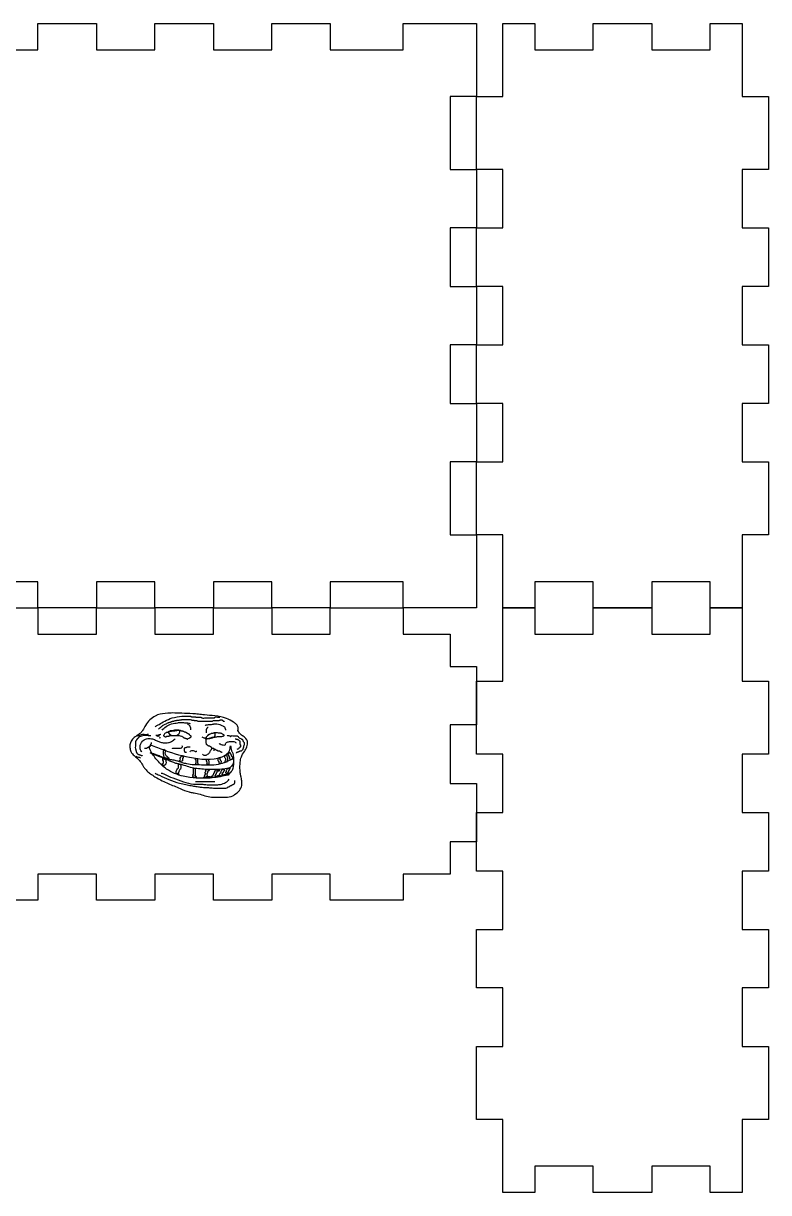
# Model space of a CAD drawing. Extents: x 5 to 205, y 5 to 165.
# Drawn here: x 103.1 to 205.1, y 5.1 to 165.1 of the extents above; entities that cross this region are included whole.
import ezdxf

# ---------------------------------------------------------------- set-up
doc = ezdxf.new("R2010")
doc.units = 0
doc.layers.get('0').update_dxf_attribs({"linetype": 'CONTINUOUS'})

msp = doc.modelspace()

# ---------------------------------------------------------------- linework, layer by layer
at = {"color": 7}
for p, q in [((105.080087, 161.47993), (105.080087, 165.079957)), ((105.080087, 165.079957), (113.079676, 165.079957)), ((113.079676, 165.079957), (113.079676, 161.47993)), ((121.080112, 161.47993), (121.080112, 165.079957)), ((121.080112, 165.079957), (129.079983, 165.079957)), ((129.079983, 165.079957), (129.079983, 161.47993)), ((137.080136, 161.47993), (137.080136, 165.079957)), ((137.080136, 165.079957), (145.080007, 165.079957)), ((145.080007, 165.079957), (145.080007, 161.47993)), ((155.08027, 161.47993), (155.08027, 165.079957)), ((155.08027, 165.079957), (165.079685, 165.079957)), ((165.079685, 165.079957), (165.079685, 155.079977)), ((168.680276, 165.079957), (173.080121, 165.079957)), ((168.680276, 155.079977), (168.680276, 165.079957)), ((173.080121, 165.079957), (173.080121, 161.47993)), ((181.079992, 161.47993), (181.079992, 165.079957)), ((181.079992, 165.079957), (189.080145, 165.079957)), ((189.080145, 165.079957), (189.080145, 161.47993)), ((197.080016, 161.47993), (197.080016, 165.079957)), ((197.080016, 165.079957), (201.479861, 165.079957)), ((201.479861, 165.079957), (201.479861, 155.079977)), ((95.079825, 161.47993), (105.080087, 161.47993)), ((113.079676, 161.47993), (121.080112, 161.47993)), ((129.079983, 161.47993), (137.080136, 161.47993)), ((145.080007, 161.47993), (155.08027, 161.47993)), ((173.080121, 161.47993), (181.079992, 161.47993)), ((189.080145, 161.47993), (197.080016, 161.47993)), ((165.079685, 155.079977), (161.479659, 155.079977)), ((161.479659, 155.079977), (161.479659, 145.079997)), ((165.079685, 145.079997), (165.079685, 155.079977)), ((165.079685, 155.079977), (168.680276, 155.079977)), ((201.479861, 155.079977), (205.079887, 155.079977)), ((205.079887, 155.079977), (205.079887, 145.079997)), ((161.479659, 145.079997), (165.079685, 145.079997)), ((165.079685, 145.079997), (165.079685, 137.080126)), ((168.680276, 145.079997), (165.079685, 145.079997)), ((168.680276, 137.080126), (168.680276, 145.079997)), ((205.079887, 145.079997), (201.479861, 145.079997)), ((201.479861, 145.079997), (201.479861, 137.080126)), ((165.079685, 137.080126), (161.479659, 137.080126)), ((161.479659, 137.080126), (161.479659, 129.079973)), ((165.079685, 129.079973), (165.079685, 137.080126)), ((165.079685, 137.080126), (168.680276, 137.080126)), ((201.479861, 137.080126), (205.079887, 137.080126)), ((205.079887, 137.080126), (205.079887, 129.079973)), ((161.479659, 129.079973), (165.079685, 129.079973)), ((165.079685, 129.079973), (165.079685, 121.080101)), ((168.680276, 129.079973), (165.079685, 129.079973)), ((168.680276, 121.080101), (168.680276, 129.079973)), ((205.079887, 129.079973), (201.479861, 129.079973)), ((201.479861, 129.079973), (201.479861, 121.080101)), ((165.079685, 121.080101), (161.479659, 121.080101)), ((161.479659, 121.080101), (161.479659, 113.079948)), ((165.079685, 113.079948), (165.079685, 121.080101)), ((165.079685, 121.080101), (168.680276, 121.080101)), ((201.479861, 121.080101), (205.079887, 121.080101)), ((205.079887, 121.080101), (205.079887, 113.079948)), ((161.479659, 113.079948), (165.079685, 113.079948)), ((165.079685, 113.079948), (165.079685, 105.079795)), ((168.680276, 113.079948), (165.079685, 113.079948)), ((168.680276, 105.079795), (168.680276, 113.079948)), ((205.079887, 113.079948), (201.479861, 113.079948)), ((201.479861, 113.079948), (201.479861, 105.079795)), ((165.079685, 105.079795), (161.479659, 105.079795)), ((161.479659, 105.079795), (161.479659, 95.080097)), ((165.079685, 95.080097), (165.079685, 105.079795)), ((165.079685, 105.079795), (168.680276, 105.079795)), ((201.479861, 105.079795), (205.079887, 105.079795)), ((205.079887, 105.079795), (205.079887, 95.080097)), ((161.479659, 95.080097), (165.079685, 95.080097)), ((165.079685, 95.080097), (165.079685, 85.080117)), ((168.680276, 95.080097), (165.079685, 95.080097)), ((168.680276, 85.080117), (168.680276, 95.080097)), ((205.079887, 95.080097), (201.479861, 95.080097)), ((201.479861, 95.080097), (201.479861, 85.080117)), ((105.080087, 88.680144), (95.079825, 88.680144)), ((105.080087, 85.080117), (105.080087, 88.680144)), ((121.080112, 88.680144), (113.079676, 88.680144)), ((113.079676, 88.680144), (113.079676, 85.080117)), ((121.080112, 85.080117), (121.080112, 88.680144)), ((137.080136, 88.680144), (129.079983, 88.680144)), ((129.079983, 88.680144), (129.079983, 85.080117)), ((137.080136, 85.080117), (137.080136, 88.680144)), ((155.08027, 88.680144), (145.080007, 88.680144)), ((145.080007, 88.680144), (145.080007, 85.080117)), ((155.08027, 85.080117), (155.08027, 88.680144)), ((181.079992, 88.680144), (173.080121, 88.680144)), ((173.080121, 88.680144), (173.080121, 85.080117)), ((181.079992, 85.080117), (181.079992, 88.680144)), ((197.080016, 88.680144), (189.080145, 88.680144)), ((189.080145, 88.680144), (189.080145, 85.080117)), ((197.080016, 85.080117), (197.080016, 88.680144)), ((95.079825, 85.080117), (105.080087, 85.080117)), ((113.079676, 85.080117), (105.080087, 85.080117)), ((105.080087, 85.080117), (105.080087, 81.48009)), ((113.079676, 81.48009), (113.079676, 85.080117)), ((113.079676, 85.080117), (121.080112, 85.080117)), ((129.079983, 85.080117), (121.080112, 85.080117)), ((121.080112, 85.080117), (121.080112, 81.48009)), ((129.079983, 81.48009), (129.079983, 85.080117)), ((129.079983, 85.080117), (137.080136, 85.080117)), ((145.080007, 85.080117), (137.080136, 85.080117)), ((137.080136, 85.080117), (137.080136, 81.48009)), ((145.080007, 81.48009), (145.080007, 85.080117)), ((145.080007, 85.080117), (155.08027, 85.080117)), ((165.079685, 85.080117), (155.08027, 85.080117)), ((155.08027, 85.080117), (155.08027, 81.48009)), ((173.080121, 85.080117), (168.680276, 85.080117)), ((168.680276, 85.080117), (173.080121, 85.080117)), ((168.680276, 75.079855), (168.680276, 85.080117)), ((173.080121, 85.080117), (173.080121, 81.48009)), ((189.080145, 85.080117), (181.079992, 85.080117)), ((181.079992, 81.48009), (181.079992, 85.080117)), ((181.079992, 85.080117), (189.080145, 85.080117)), ((189.080145, 85.080117), (189.080145, 81.48009)), ((201.479861, 85.080117), (197.080016, 85.080117)), ((197.080016, 81.48009), (197.080016, 85.080117)), ((197.080016, 85.080117), (201.479861, 85.080117)), ((201.479861, 85.080117), (201.479861, 75.079855)), ((105.080087, 81.48009), (113.079676, 81.48009)), ((121.080112, 81.48009), (129.079983, 81.48009)), ((137.080136, 81.48009), (145.080007, 81.48009)), ((155.08027, 81.48009), (161.479659, 81.48009)), ((161.479659, 81.48009), (161.479659, 77.079964)), ((173.080121, 81.48009), (181.079992, 81.48009)), ((189.080145, 81.48009), (197.080016, 81.48009)), ((161.479659, 77.079964), (165.079685, 77.079964)), ((165.079685, 77.079964), (165.079685, 69.07981)), ((165.079685, 65.079875), (165.079685, 75.079855)), ((165.079685, 75.079855), (168.680276, 75.079855)), ((201.479861, 75.079855), (205.079887, 75.079855)), ((205.079887, 75.079855), (205.079887, 65.079875)), ((165.079685, 69.07981), (161.479659, 69.07981)), ((161.479659, 69.07981), (161.479659, 61.080221)), ((168.680276, 65.079875), (165.079685, 65.079875)), ((168.680276, 57.080004), (168.680276, 65.079875)), ((205.079887, 65.079875), (201.479861, 65.079875)), ((201.479861, 65.079875), (201.479861, 57.080004)), ((161.479659, 61.080221), (165.079685, 61.080221)), ((165.079685, 61.080221), (165.079685, 53.079786)), ((165.079685, 49.080133), (165.079685, 57.080004)), ((165.079685, 57.080004), (168.680276, 57.080004)), ((201.479861, 57.080004), (205.079887, 57.080004)), ((205.079887, 57.080004), (205.079887, 49.080133)), ((165.079685, 53.079786), (161.479659, 53.079786)), ((161.479659, 53.079786), (161.479659, 48.679941)), ((113.079676, 48.679941), (105.080087, 48.679941)), ((105.080087, 48.679941), (105.080087, 45.079915)), ((113.079676, 45.079915), (113.079676, 48.679941)), ((129.079983, 48.679941), (121.080112, 48.679941)), ((121.080112, 48.679941), (121.080112, 45.079915)), ((129.079983, 45.079915), (129.079983, 48.679941)), ((145.080007, 48.679941), (137.080136, 48.679941)), ((137.080136, 48.679941), (137.080136, 45.079915)), ((145.080007, 45.079915), (145.080007, 48.679941)), ((161.479659, 48.679941), (155.08027, 48.679941)), ((155.08027, 48.679941), (155.08027, 45.079915)), ((168.680276, 49.080133), (165.079685, 49.080133)), ((168.680276, 41.079697), (168.680276, 49.080133)), ((205.079887, 49.080133), (201.479861, 49.080133)), ((201.479861, 49.080133), (201.479861, 41.079697)), ((105.080087, 45.079915), (95.079825, 45.079915)), ((121.080112, 45.079915), (113.079676, 45.079915)), ((137.080136, 45.079915), (129.079983, 45.079915)), ((155.08027, 45.079915), (145.080007, 45.079915)), ((165.079685, 33.080108), (165.079685, 41.079697)), ((165.079685, 41.079697), (168.680276, 41.079697)), ((201.479861, 41.079697), (205.079887, 41.079697)), ((205.079887, 41.079697), (205.079887, 33.080108)), ((168.680276, 33.080108), (165.079685, 33.080108)), ((168.680276, 25.080237), (168.680276, 33.080108)), ((205.079887, 33.080108), (201.479861, 33.080108)), ((201.479861, 33.080108), (201.479861, 25.080237)), ((165.079685, 15.079975), (165.079685, 25.080237)), ((165.079685, 25.080237), (168.680276, 25.080237)), ((201.479861, 25.080237), (205.079887, 25.080237)), ((205.079887, 25.080237), (205.079887, 15.079975)), ((168.680276, 15.079975), (165.079685, 15.079975)), ((168.680276, 5.079995), (168.680276, 15.079975)), ((205.079887, 15.079975), (201.479861, 15.079975)), ((201.479861, 15.079975), (201.479861, 5.079995)), ((181.079992, 8.680021), (173.080121, 8.680021)), ((173.080121, 8.680021), (173.080121, 5.079995)), ((181.079992, 5.079995), (181.079992, 8.680021)), ((197.080016, 8.680021), (189.080145, 8.680021)), ((189.080145, 8.680021), (189.080145, 5.079995)), ((197.080016, 5.079995), (197.080016, 8.680021)), ((173.080121, 5.079995), (168.680276, 5.079995)), ((189.080145, 5.079995), (181.079992, 5.079995)), ((201.479861, 5.079995), (197.080016, 5.079995))]:
    msp.add_line(p, q, dxfattribs=at)
at = {"color": 1}
for p, q in [((121.447119, 70.481819), (121.447119, 70.481819)), ((122.966366, 68.152241), (122.966366, 68.152241)), ((126.067602, 67.501768), (126.067602, 67.501768)), ((129.316728, 68.006995), (129.316728, 68.006995)), ((130.580527, 67.687282), (130.580527, 67.687282)), ((120.461177, 66.345272), (120.461177, 66.345272)), ((122.564171, 65.533296), (122.297657, 65.736866)), ((122.297657, 65.736866), (122.297657, 65.736866)), ((120.433651, 65.257792), (120.433651, 65.257792)), ((122.183939, 64.465649), (122.57758, 64.311562)), ((122.297657, 64.68137), (123.068804, 64.472405)), ((124.693724, 64.066753), (124.423319, 64.151696)), ((124.423319, 64.151696), (124.423319, 64.151696)), ((124.657317, 64.868201), (124.981793, 64.744149)), ((126.977612, 64.417496), (126.555541, 64.425201)), ((126.555541, 64.425201), (126.555541, 64.425201)), ((128.447205, 64.350083), (128.073246, 64.336601)), ((128.073246, 64.336601), (128.073246, 64.336601)), ((129.995527, 64.600475), (129.698109, 64.542692)), ((129.698109, 64.542692), (129.698109, 64.542692)), ((130.953385, 64.974136), (130.625351, 64.831605)), ((130.625351, 64.831605), (130.625352, 64.831605)), ((130.629725, 63.953309), (130.997123, 64.061171)), ((131.045236, 65.085849), (131.333906, 65.363205)), ((131.37327, 64.23837), (131.37327, 64.23837)), ((122.288908, 63.494901), (121.99149, 63.726031)), ((121.99149, 63.726031), (121.991492, 63.726031)), ((124.401319, 62.317678), (123.943594, 62.45932)), ((123.943594, 62.45932), (123.943594, 62.45932)), ((124.27761, 63.728657), (124.599254, 63.64694)), ((126.659017, 63.061302), (126.309537, 63.121228)), ((126.309537, 63.121228), (126.309537, 63.121228)), ((126.653951, 63.749144), (127.038845, 63.726031)), ((127.976525, 62.925107), (127.976522, 62.925107)), ((128.567237, 62.886972), (127.976525, 62.925107)), ((128.156348, 63.708696), (128.506251, 63.722179)), ((129.962059, 62.886972), (129.294028, 62.865181)), ((129.294028, 62.865181), (129.294028, 62.865181)), ((129.873061, 63.818484), (130.117993, 63.860857)), ((130.616799, 62.965765), (130.288385, 62.931228)), ((130.288385, 62.931228), (130.288385, 62.931228)), ((131.374112, 63.151401), (130.928057, 63.034839)), ((130.928057, 63.034839), (130.928057, 63.034839)), ((126.185828, 61.919989), (126.788912, 61.870958)), ((126.637226, 61.340536), (129.286457, 61.340536)), ((127.74457, 61.884578), (128.629092, 61.873682)), ((128.678573, 61.890026), (129.600209, 62.023497)), ((129.570286, 62.018155), (130.837376, 62.229695))]:
    msp.add_line(p, q, dxfattribs=at)
for points, knots in [([(121.447119, 70.481819), (121.334205, 70.420529), (120.965873, 70.220599), (120.341226, 69.794987), (119.78205, 69.093059), (119.48065, 68.402222), (119.133292, 67.960959), (118.738556, 67.714071), (118.322728, 67.427268), (117.907094, 67.035105), (117.651548, 66.508792), (117.639094, 65.956403), (117.780293, 65.362655), (118.1444, 64.961376), (118.580914, 64.608916), (118.984725, 64.204918), (119.323349, 63.787768), (119.520908, 63.366579), (119.790866, 62.997011), (120.135101, 62.650697), (120.595021, 62.301518), (121.196958, 61.903382), (122.006327, 61.450976), (123.170328, 60.952315), (124.390723, 60.436228), (125.383081, 59.986706), (125.956228, 59.864327), (126.181244, 59.814765), (126.64002, 59.746922), (127.297079, 59.591286), (128.130823, 59.299631), (128.914825, 59.187305), (129.784561, 59.167775), (130.681882, 59.197887), (131.589519, 59.230091), (132.183648, 59.682104), (132.68867, 60.062547), (132.964858, 60.591352), (132.999252, 61.044462), (132.994033, 61.488495), (132.879836, 61.923682), (132.787852, 62.373586), (132.72845, 62.836511), (132.712196, 63.466237), (132.76865, 64.172065), (132.957344, 64.930324), (133.362229, 65.4646), (133.672033, 66.036952), (133.867824, 66.665074), (133.572155, 67.297098), (133.087198, 67.562666), (132.71636, 67.836753), (132.538382, 68.152839), (132.453816, 68.303027)], [0, 0, 0, 0, 0.385585, 1.257787, 2.249315, 3.025236, 3.516387, 3.901655, 4.412756, 5.034748, 5.594981, 6.113525, 6.665404, 7.384859, 7.680499, 8.35345, 9.09626, 9.272168, 9.746516, 10.459431, 10.729076, 11.477855, 12.622937, 13.505065, 15.272961, 16.61094, 16.743919, 17.030401, 17.301977, 18.134657, 19.051636, 19.945844, 20.497188, 21.654022, 22.687401, 23.073693, 23.864202, 24.581619, 24.758316, 25.225549, 25.905765, 26.10006, 26.603583, 27.303481, 27.98497, 28.728457, 29.606771, 29.964436, 30.687573, 31.504584, 31.777495, 32.343178, 32.855292, 32.855292, 32.855292, 32.855292]), ([(132.453816, 68.303027), (132.457549, 68.390586), (132.465146, 68.56879), (132.47118, 68.90645), (132.192628, 69.205101), (131.679172, 69.594959), (130.728638, 70.091136), (129.349858, 70.349923), (128.056044, 70.41899), (127.050065, 70.554458), (126.014882, 70.628252), (124.613697, 70.677432), (122.999159, 70.76267), (121.906558, 70.564957), (121.447119, 70.481819)], [0, 0, 0, 0, 0.264796, 0.538926, 0.977433, 1.399122, 2.501977, 4.136128, 5.56663, 6.390989, 7.17923, 8.678204, 10.603197, 12.000022, 12.000022, 12.000022, 12.000022]), ([(121.119966, 68.812201), (121.169214, 68.868402), (121.261899, 68.974172), (121.460381, 69.055598), (121.847466, 69.250436), (122.473763, 69.660225), (123.511633, 70.096058), (124.404786, 70.239199), (125.047066, 70.27056), (125.440622, 70.277165), (125.76244, 70.278141), (126.005208, 70.255376), (126.044327, 70.191633), (126.153573, 70.199042), (126.281626, 70.193602), (126.440908, 70.190325), (126.562338, 70.196392), (126.658164, 70.18307), (126.685098, 70.124131), (126.806966, 70.116255), (126.962118, 70.12873), (127.18163, 70.116096), (127.342411, 70.142142), (127.454616, 70.110158), (127.486397, 70.059704), (127.684346, 70.000768), (128.055009, 70.054816), (128.610356, 70.037532), (128.99118, 70.025263), (129.254178, 70.058593), (129.272824, 70.127418), (129.414279, 70.17851), (129.61022, 70.154234), (129.818622, 70.154551), (129.92313, 70.145085), (129.953109, 70.142369)], [0, 0, 0, 0, 0.220793, 0.415525, 0.632776, 1.524859, 2.652354, 3.984189, 4.208663, 4.58493, 5.152861, 5.222775, 5.263509, 5.359161, 5.508842, 5.669139, 5.825601, 5.889071, 5.933237, 5.999652, 6.218264, 6.425242, 6.648588, 6.704479, 6.759475, 6.815981, 7.301116, 7.874563, 8.451715, 8.529371, 8.580983, 8.63998, 8.949092, 9.173556, 9.263844, 9.263844, 9.263844, 9.263844]), ([(121.572603, 68.484593), (121.705518, 68.615024), (121.93223, 68.8375), (122.312753, 69.116858), (122.621906, 69.239074), (122.836755, 69.349774), (122.959752, 69.423459), (123.085041, 69.443652), (123.192013, 69.465379), (123.257547, 69.51079), (123.330472, 69.532668), (123.405513, 69.538211), (123.485884, 69.603086), (123.590282, 69.594029), (123.694689, 69.61503), (123.787017, 69.657771), (123.903223, 69.673242), (124.027816, 69.691732), (124.183433, 69.744025), (124.378955, 69.753933), (124.567249, 69.759536), (124.702626, 69.800383), (124.916956, 69.838795), (125.272553, 69.830396), (125.682086, 69.831387), (125.980953, 69.810241), (126.134942, 69.732154), (126.254298, 69.741181), (126.359039, 69.745881), (126.434459, 69.719941), (126.485296, 69.669993), (126.586993, 69.663114), (126.70841, 69.662695), (126.84732, 69.669539), (126.993606, 69.581933), (127.264842, 69.59185), (127.602694, 69.581567), (128.000173, 69.58794), (128.346978, 69.5754), (128.659762, 69.579691), (128.86202, 69.574581), (128.98486, 69.610426), (129.040555, 69.675192), (129.140749, 69.668932), (129.289566, 69.673591), (129.518966, 69.679906), (129.731906, 69.657027), (129.891112, 69.684935), (129.932632, 69.735287), (130.010778, 69.756838), (130.110428, 69.76146), (130.225745, 69.759587), (130.319857, 69.733882), (130.376442, 69.691322), (130.395992, 69.647934), (130.421341, 69.613367), (130.462868, 69.602994), (130.498947, 69.596365), (130.534061, 69.587083), (130.554218, 69.566983), (130.560459, 69.542541), (130.574778, 69.532682), (130.583696, 69.526542)], [0, 0, 0, 0, 0.558551, 0.952717, 1.405805, 1.548961, 1.679615, 1.8309, 1.926299, 2.003008, 2.066044, 2.153378, 2.222437, 2.36241, 2.44763, 2.542105, 2.664592, 2.796674, 2.919967, 3.154236, 3.379932, 3.48142, 3.576874, 4.032212, 4.539639, 4.815679, 4.91482, 5.046741, 5.1649, 5.228322, 5.27938, 5.372345, 5.51581, 5.654596, 5.774944, 6.010673, 6.442248, 6.801635, 7.199509, 7.483676, 7.74031, 7.804997, 7.856733, 7.984603, 8.073617, 8.313584, 8.663912, 8.725203, 8.778795, 8.850341, 8.959016, 9.079965, 9.194588, 9.246583, 9.284217, 9.337342, 9.366123, 9.409301, 9.449123, 9.472046, 9.490886, 9.52199, 9.52199, 9.52199, 9.52199]), ([(122.06128, 68.373885), (122.140187, 68.451781), (122.40037, 68.708632), (122.952631, 69.101726), (123.616098, 69.305388), (124.09302, 69.316682), (124.467945, 69.471311), (124.853809, 69.37953), (125.285336, 69.390135), (125.595417, 69.384669), (125.805413, 69.324445), (125.90837, 69.294919)], [0, 0, 0, 0, 0.332647, 1.096856, 2.009573, 2.368215, 2.510423, 3.211745, 3.480944, 3.813724, 4.13381, 4.13381, 4.13381, 4.13381]), ([(125.529815, 69.226645), (125.549681, 69.219054), (125.618028, 69.192936), (125.742979, 69.109194), (125.818321, 68.96083), (125.905876, 68.839862), (125.97383, 68.666853), (125.958102, 68.520543), (125.9466, 68.413545)], [0, 0, 0, 0, 0.063873, 0.219744, 0.436455, 0.552177, 0.668178, 0.983902, 0.983902, 0.983902, 0.983902]), ([(127.980855, 69.010235), (127.998534, 69.030551), (128.046818, 69.086033), (128.175875, 69.058235), (128.3301, 69.125495), (128.551862, 69.174503), (128.818323, 69.142368), (129.048992, 69.194748), (129.237606, 69.248428), (129.404926, 69.236977), (129.652923, 69.227619), (129.985729, 69.152593), (130.33725, 68.97746), (130.604741, 68.824945), (130.667555, 68.679643), (130.669508, 68.628912), (130.700371, 68.574067), (130.744991, 68.515902), (130.758965, 68.430004), (130.75335, 68.374224), (130.750506, 68.345975)], [0, 0, 0, 0, 0.076685, 0.209434, 0.34577, 0.57932, 0.881211, 1.139005, 1.283449, 1.4659, 1.635759, 2.030577, 2.468979, 2.838398, 2.885905, 2.936833, 2.987333, 3.07128, 3.15438, 3.239654, 3.239654, 3.239654, 3.239654]), ([(120.521177, 67.597984), (120.419262, 67.602409), (120.120308, 67.615389), (119.694542, 67.614694), (119.33016, 67.599846), (119.162922, 67.507542), (119.078406, 67.513486), (118.988686, 67.488231), (118.919517, 67.442224), (118.850653, 67.39317), (118.828941, 67.322727), (118.764039, 67.268759), (118.690649, 67.210592), (118.64747, 67.116311), (118.613225, 67.019308), (118.528382, 66.977997), (118.390465, 66.863761), (118.42676, 66.483097), (118.392663, 66.08724), (118.401362, 65.722106), (118.510757, 65.550065), (118.500143, 65.447358), (118.528749, 65.366331), (118.582774, 65.303205), (118.61859, 65.212949), (118.683933, 65.14325), (118.748817, 65.091956), (118.808684, 65.054227), (118.884203, 65.03888), (118.966414, 65.011206), (119.050988, 64.959255), (119.149543, 64.922692), (119.24433, 64.911107), (119.33563, 64.906333), (119.368557, 64.863572), (119.385605, 64.841432)], [0, 0, 0, 0, 0.305607, 0.896467, 1.2901, 1.368674, 1.455797, 1.536901, 1.643542, 1.705347, 1.783988, 1.852354, 1.954479, 2.060523, 2.160737, 2.24752, 2.332821, 2.68367, 3.243178, 3.6055, 3.730788, 3.830972, 3.90396, 3.982129, 4.077592, 4.19145, 4.262932, 4.326652, 4.400895, 4.491982, 4.585527, 4.697949, 4.802362, 4.876535, 4.956169, 4.956169, 4.956169, 4.956169]), ([(120.201247, 67.762276), (120.08167, 67.751302), (119.809914, 67.726363), (119.404284, 67.771444), (119.085164, 67.701849), (118.886625, 67.62001), (118.758925, 67.59291), (118.672162, 67.55599), (118.628222, 67.537292)], [0, 0, 0, 0, 0.359659, 0.817371, 1.214512, 1.321729, 1.461062, 1.604026, 1.604026, 1.604026, 1.604026]), ([(119.295974, 65.350606), (119.24947, 65.420038), (119.099466, 65.643999), (118.982713, 66.193869), (119.279023, 66.868334), (119.929703, 67.23678), (120.590465, 67.23384), (121.141316, 67.03193), (121.604963, 66.778226), (122.090458, 66.655105), (122.534922, 66.596469), (122.970534, 66.64574), (123.415756, 66.820311), (123.687566, 67.051931), (123.840269, 67.182055)], [0, 0, 0, 0, 0.25019, 0.807026, 1.606468, 2.27315, 2.938727, 3.520366, 4.020234, 4.518102, 5.012878, 5.356802, 5.823375, 6.42155, 6.42155, 6.42155, 6.42155]), ([(121.886989, 67.748698), (121.867214, 67.748916), (121.80788, 67.74957), (121.716016, 67.743052), (121.624148, 67.704319), (121.540831, 67.639526), (121.387561, 67.662696), (121.272916, 67.641981), (121.19933, 67.628685)], [0, 0, 0, 0, 0.059417, 0.17828, 0.272198, 0.35643, 0.482371, 0.708082, 0.708082, 0.708082, 0.708082]), ([(121.725373, 67.528208), (121.71856, 67.52827), (121.691781, 67.528514), (121.632576, 67.526507), (121.550911, 67.522776), (121.463552, 67.510589), (121.369156, 67.544448), (121.34405, 67.606233), (121.329256, 67.64264)], [0, 0, 0, 0, 0.02044, 0.080336, 0.177657, 0.265744, 0.343833, 0.455856, 0.455856, 0.455856, 0.455856]), ([(121.719035, 67.310509), (121.729221, 67.326029), (121.748699, 67.355708), (121.807262, 67.360914), (121.843831, 67.366129), (121.864806, 67.369121)], [0, 0, 0, 0, 0.052624, 0.100635, 0.16521, 0.16521, 0.16521, 0.16521]), ([(126.067602, 67.501768), (126.059835, 67.508586), (126.029846, 67.534911), (125.966049, 67.593359), (125.888083, 67.658788), (125.822378, 67.734538), (125.771503, 67.799917), (125.711595, 67.85346), (125.641571, 67.880349), (125.57642, 67.899135), (125.514624, 67.919003), (125.464679, 67.959318), (125.41155, 68.003391), (125.339088, 68.045937), (125.257119, 68.072615), (125.183118, 68.086875), (125.120618, 68.097696), (125.074807, 68.127233), (125.037782, 68.165722), (124.980265, 68.192491), (124.907723, 68.205067), (124.825865, 68.218839), (124.738337, 68.229182), (124.656053, 68.25888), (124.583533, 68.323135), (124.41822, 68.34268), (124.184952, 68.355477), (123.920602, 68.384224), (123.699224, 68.354898), (123.549206, 68.258893), (123.383984, 68.270905), (123.247436, 68.276964), (123.1437, 68.243382), (123.088687, 68.182483), (123.013759, 68.168997), (122.940344, 68.155044), (122.886522, 68.108556), (122.825362, 68.066152), (122.750592, 68.049257), (122.672414, 68.048849), (122.548439, 67.993342), (122.410743, 67.850239), (122.337768, 67.726683), (122.204443, 67.591635), (122.313799, 67.596791), (122.354123, 67.553285), (122.397918, 67.515242), (122.447461, 67.489805), (122.498109, 67.466551), (122.520772, 67.439679), (122.531656, 67.426774)], [0, 0, 0, 0, 0.031002, 0.119704, 0.259668, 0.335543, 0.41982, 0.508811, 0.571639, 0.642596, 0.713471, 0.763233, 0.833514, 0.920973, 1.013242, 1.090327, 1.147838, 1.201276, 1.250369, 1.307219, 1.387435, 1.470798, 1.556336, 1.65172, 1.72812, 1.839693, 2.132984, 2.440402, 2.633078, 2.79064, 2.95556, 3.113054, 3.20205, 3.271277, 3.349733, 3.422972, 3.491915, 3.558601, 3.644902, 3.716666, 3.790774, 4.046897, 4.256397, 4.344187, 4.415023, 4.473659, 4.526573, 4.586756, 4.640903, 4.690933, 4.690933, 4.690933, 4.690933]), ([(122.531656, 67.426774), (122.559961, 67.43587), (122.612255, 67.452673), (122.681379, 67.511823), (122.765039, 67.545936), (122.854004, 67.560698), (122.939512, 67.556331), (123.150912, 67.5941), (123.530074, 67.661349), (124.09257, 67.64762), (124.548384, 67.618737), (124.82907, 67.503193), (124.940782, 67.415824), (125.044651, 67.340795), (125.147879, 67.296985), (125.239991, 67.273383), (125.326834, 67.24197), (125.406951, 67.206706), (125.483709, 67.173709), (125.531508, 67.145573), (125.556705, 67.130742)], [0, 0, 0, 0, 0.088197, 0.162942, 0.269267, 0.354664, 0.431776, 0.524752, 0.996589, 1.584084, 2.211933, 2.345278, 2.486319, 2.635551, 2.728153, 2.820626, 2.920608, 3.004716, 3.083311, 3.170926, 3.170926, 3.170926, 3.170926]), ([(122.966366, 68.152241), (122.968994, 68.099756), (122.977363, 67.932611), (123.215, 67.607458), (123.748316, 67.541773), (124.315491, 67.678846), (124.452375, 68.045424), (124.467796, 68.449841), (123.901615, 68.253951), (123.46809, 68.275997), (123.134977, 68.19383), (122.966366, 68.152241)], [0, 0, 0, 0, 0.156636, 0.49883, 1.091504, 1.679874, 2.048464, 2.228475, 2.715203, 3.208021, 3.713148, 3.713148, 3.713148, 3.713148]), ([(125.556705, 67.130742), (125.617725, 67.185055), (125.702968, 67.260927), (125.833732, 67.30875), (125.926056, 67.339842), (125.994683, 67.403556), (126.043757, 67.460882), (126.062422, 67.492886), (126.067602, 67.501768)], [0, 0, 0, 0, 0.241319, 0.337107, 0.415846, 0.530986, 0.611177, 0.641981, 0.641981, 0.641981, 0.641981]), ([(127.58202, 65.074629), (127.639924, 65.023102), (127.748611, 64.926388), (127.981445, 64.919752), (128.196428, 65.004034), (128.404695, 65.130738), (128.583654, 65.294605), (128.658873, 65.484957), (128.725499, 65.645188), (128.825057, 65.726726), (128.900909, 65.822161), (128.867388, 65.931307), (128.803664, 66.025353), (128.713039, 66.106365), (128.597938, 66.158892), (128.470388, 66.17344), (128.358659, 66.233856), (128.271151, 66.307302), (128.193369, 66.38412), (128.094614, 66.487882), (128.075975, 66.696445), (128.112374, 66.917378), (128.075646, 67.153626), (127.911736, 67.270013), (127.735985, 67.302817), (127.630791, 67.362245), (127.572606, 67.395115)], [0, 0, 0, 0, 0.225455, 0.423175, 0.658081, 0.912469, 1.155036, 1.365543, 1.522661, 1.66278, 1.752994, 1.863537, 1.969491, 2.098639, 2.220952, 2.343173, 2.479494, 2.594029, 2.685214, 2.809144, 3.012315, 3.273055, 3.500235, 3.674517, 3.835072, 4.033798, 4.033798, 4.033798, 4.033798]), ([(130.580527, 67.687282), (130.525459, 67.718902), (130.420864, 67.778961), (130.293257, 67.874402), (130.132113, 67.948561), (129.910948, 67.952173), (129.60116, 67.991908), (129.33501, 67.987163), (129.143924, 67.973367), (129.061103, 67.944057), (128.984735, 67.909422), (128.894229, 67.895679), (128.806946, 67.892818), (128.710931, 67.85617), (128.607526, 67.802526), (128.482622, 67.777435), (128.334819, 67.695192), (128.22442, 67.540943), (128.092795, 67.37557), (128.021258, 67.267392), (127.985707, 67.213631)], [0, 0, 0, 0, 0.190315, 0.361485, 0.477345, 0.715522, 1.012804, 1.417119, 1.512292, 1.583983, 1.679306, 1.762631, 1.856731, 1.939347, 2.067849, 2.205272, 2.317829, 2.566217, 2.76164, 2.954706, 2.954706, 2.954706, 2.954706]), ([(127.985707, 67.213631), (128.025414, 67.206157), (128.088827, 67.19422), (128.203897, 67.186309), (128.319808, 67.19537), (128.446369, 67.220025), (128.567038, 67.298835), (128.695395, 67.296081), (128.805884, 67.330093), (128.875116, 67.382786), (128.994892, 67.414258), (129.152392, 67.415468), (129.31607, 67.399528), (129.471083, 67.466321), (129.692623, 67.486501), (129.956527, 67.481899), (130.221034, 67.483562), (130.387565, 67.543528), (130.512851, 67.59566), (130.556805, 67.655166), (130.580527, 67.687282)], [0, 0, 0, 0, 0.121112, 0.193422, 0.345221, 0.469497, 0.575341, 0.767237, 0.839359, 0.918369, 1.024486, 1.202726, 1.392652, 1.504334, 1.701138, 2.052708, 2.302032, 2.483018, 2.58302, 2.700267, 2.700267, 2.700267, 2.700267]), ([(129.316728, 68.006995), (129.158003, 67.970465), (128.841674, 67.897663), (128.384263, 67.722707), (128.172795, 67.485743), (128.070856, 67.371515)], [0, 0, 0, 0, 0.490464, 0.977461, 1.430705, 1.430705, 1.430705, 1.430705]), ([(128.070856, 67.371515), (128.102306, 67.320854), (128.178108, 67.198751), (128.470429, 67.228855), (128.789367, 67.255222), (129.151495, 67.371717), (129.393235, 67.67759), (129.341928, 67.898495), (129.316728, 68.006995)], [0, 0, 0, 0, 0.167325, 0.403288, 0.776281, 1.174895, 1.50547, 1.82456, 1.82456, 1.82456, 1.82456]), ([(128.138079, 67.979366), (128.134528, 68.022097), (128.123824, 68.150903), (128.115639, 68.352225), (128.173049, 68.537244), (128.248173, 68.64297), (128.27196, 68.745707), (128.341108, 68.768037), (128.380083, 68.780624)], [0, 0, 0, 0, 0.128724, 0.38802, 0.600636, 0.691343, 0.779128, 0.892529, 0.892529, 0.892529, 0.892529]), ([(130.961459, 67.600445), (130.999499, 67.623444), (131.078533, 67.671227), (131.225742, 67.639238), (131.329339, 67.591642), (131.398824, 67.550521), (131.424451, 67.520676), (131.451673, 67.498471), (131.498001, 67.50681), (131.508544, 67.55327), (131.579394, 67.633529), (131.81533, 67.59272), (132.06075, 67.602858), (132.327651, 67.612829), (132.481266, 67.476127), (132.59594, 67.300893), (132.759543, 67.240191), (132.869466, 67.195212), (132.915435, 67.142555), (132.996744, 67.144248), (133.068802, 67.084838), (133.110028, 67.002575), (133.122962, 66.914469), (133.147186, 66.835471), (133.188478, 66.774833), (133.26796, 66.731034), (133.300068, 66.601833), (133.289499, 66.449674), (133.294893, 66.318675), (133.257324, 66.240374), (133.224156, 66.234285), (133.178477, 66.192958), (133.188428, 66.09145), (133.202574, 65.982047), (133.168508, 65.882152), (133.11468, 65.808932), (133.114028, 65.72959), (133.078458, 65.664599), (133.02146, 65.626511), (132.978465, 65.570313), (132.907876, 65.522301), (132.813987, 65.492631), (132.706328, 65.467456), (132.600256, 65.439363), (132.501874, 65.39345), (132.413898, 65.345389), (132.330676, 65.305428), (132.264408, 65.28758), (132.205277, 65.275128), (132.194633, 65.246338), (132.189404, 65.232194)], [0, 0, 0, 0, 0.1289, 0.267809, 0.423186, 0.47747, 0.505676, 0.541718, 0.577643, 0.623726, 0.670204, 0.88833, 1.237271, 1.467448, 1.637297, 1.826177, 2.085799, 2.137245, 2.179258, 2.287578, 2.354599, 2.449565, 2.556531, 2.620894, 2.696282, 2.770613, 2.881407, 3.063301, 3.236544, 3.272523, 3.30369, 3.330814, 3.449908, 3.570789, 3.669554, 3.756471, 3.836284, 3.898955, 3.97021, 4.038373, 4.109304, 4.222211, 4.331339, 4.441723, 4.550391, 4.655602, 4.74369, 4.823876, 4.867719, 4.91006, 4.91006, 4.91006, 4.91006]), ([(132.113149, 67.210033), (132.113453, 67.200796), (132.113974, 67.184957), (132.112742, 67.156933), (132.173139, 67.139029), (132.233933, 67.136049), (132.324942, 67.143983), (132.361914, 67.093658), (132.405431, 67.064643), (132.449881, 67.068269), (132.510622, 67.049973), (132.576317, 67.000149), (132.643081, 66.939342), (132.709988, 66.858294), (132.711317, 66.727985), (132.689886, 66.588512), (132.675027, 66.466316), (132.715894, 66.388694), (132.763658, 66.377874), (132.802095, 66.305113), (132.785948, 66.205487), (132.790045, 66.085351), (132.699276, 65.982886), (132.575576, 65.90033), (132.458771, 65.761164), (132.350161, 65.744197), (132.300118, 65.736379)], [0, 0, 0, 0, 0.028648, 0.049124, 0.074082, 0.191358, 0.253712, 0.324543, 0.363804, 0.405208, 0.453253, 0.551383, 0.648079, 0.726816, 0.857084, 1.015886, 1.160247, 1.215262, 1.257647, 1.295059, 1.446181, 1.554031, 1.640008, 1.837163, 2.009708, 2.157138, 2.157138, 2.157138, 2.157138]), ([(120.57188, 66.660204), (120.573925, 66.608027), (120.576842, 66.533613), (120.522853, 66.455661), (120.493957, 66.393131), (120.489788, 66.317269), (120.476968, 66.243716), (120.454496, 66.163345), (120.385732, 66.108111), (120.300943, 66.082164), (120.219295, 66.035649), (120.140592, 65.979379), (120.040613, 65.953412), (119.965221, 65.890593), (119.879833, 65.830182), (119.762228, 65.827746), (119.683428, 65.842641), (119.640212, 65.850811)], [0, 0, 0, 0, 0.150105, 0.214081, 0.279581, 0.354283, 0.438902, 0.505267, 0.598701, 0.686446, 0.771577, 0.879085, 0.974736, 1.074399, 1.171318, 1.280536, 1.413177, 1.413177, 1.413177, 1.413177]), ([(131.10935, 62.224514), (130.375937, 62.067288), (128.939871, 61.759431), (126.861278, 61.764354), (124.726455, 62.00777), (122.702789, 62.821897), (121.274385, 64.351204), (120.496796, 65.377624), (120.293099, 66.039427), (120.37188, 66.197799), (120.430201, 66.294115), (120.461177, 66.345272)], [0, 0, 0, 0, 2.2445, 4.394865, 6.195225, 8.689765, 10.719685, 12.388575, 12.550161, 12.710315, 12.891748, 12.891748, 12.891748, 12.891748]), ([(120.461177, 66.345272), (121.102975, 66.096229), (123.023601, 65.350948), (126.364631, 64.383967), (129.521335, 64.208427), (130.906958, 65.047297), (130.974561, 65.196841), (131.14384, 65.291069), (131.287273, 65.526353), (131.377464, 65.85383), (131.40874, 66.10724), (131.424464, 66.234638)], [0, 0, 0, 0, 2.060289, 6.165567, 10.602633, 10.763279, 10.90254, 11.073356, 11.322927, 11.703464, 12.088189, 12.088189, 12.088189, 12.088189]), ([(122.297657, 65.736866), (122.267081, 65.636563), (122.202293, 65.424028), (122.184845, 65.058555), (122.258143, 64.813484), (122.297657, 64.68137)], [0, 0, 0, 0, 0.314171, 0.665705, 1.076857, 1.076857, 1.076857, 1.076857]), ([(123.480964, 65.806154), (123.491215, 65.833795), (123.516024, 65.900692), (123.668776, 65.893379), (123.837943, 65.890078), (124.077789, 65.886609), (124.331524, 65.879109), (124.50692, 65.888299), (124.655042, 65.866355), (124.665836, 65.938053), (124.745069, 65.962168), (124.836953, 65.999791), (124.861741, 66.135967), (124.795761, 66.164019), (124.764384, 66.177359)], [0, 0, 0, 0, 0.081189, 0.196498, 0.391531, 0.620221, 0.910286, 1.127948, 1.217121, 1.254843, 1.313417, 1.442177, 1.543696, 1.63575, 1.63575, 1.63575, 1.63575]), ([(125.388646, 65.283506), (125.318162, 65.303238), (125.196517, 65.337293), (125.121619, 65.500451), (125.125773, 65.645548), (125.127161, 65.782083), (125.132289, 65.914059), (125.210759, 65.990316), (125.27469, 65.988251), (125.322633, 65.977217), (125.35384, 65.992648), (125.373526, 66.002382)], [0, 0, 0, 0, 0.208243, 0.359393, 0.493899, 0.642579, 0.772538, 0.879033, 0.923185, 0.96013, 1.023266, 1.023266, 1.023266, 1.023266]), ([(125.373526, 66.002382), (125.415773, 66.027874), (125.50198, 66.079893), (125.683564, 66.061273), (125.81074, 66.06238), (125.888339, 66.063055)], [0, 0, 0, 0, 0.144074, 0.293991, 0.528645, 0.528645, 0.528645, 0.528645]), ([(125.888339, 65.41376), (125.923557, 65.466435), (126.019118, 65.609367), (126.300528, 65.587221), (126.500005, 65.538636), (126.616137, 65.450362), (126.717152, 65.464969), (126.785795, 65.467602), (126.822743, 65.469019)], [0, 0, 0, 0, 0.180713, 0.490354, 0.730883, 0.811497, 0.90779, 1.020046, 1.020046, 1.020046, 1.020046]), ([(129.19387, 65.52986), (129.192514, 65.55379), (129.189767, 65.60223), (129.20529, 65.667057), (129.225771, 65.741177), (129.192713, 65.840179), (129.064569, 65.877373), (128.977651, 65.873839), (128.928014, 65.87182)], [0, 0, 0, 0, 0.071522, 0.144775, 0.1983, 0.302129, 0.415237, 0.565836, 0.565836, 0.565836, 0.565836]), ([(130.28035, 65.290016), (130.257718, 65.310603), (130.218018, 65.346717), (130.140837, 65.36492), (130.078967, 65.387483), (130.033474, 65.42511), (130.000522, 65.462439), (129.950326, 65.501096), (129.868623, 65.508742), (129.779876, 65.497182), (129.702842, 65.497104), (129.659436, 65.526849), (129.645032, 65.55461), (129.619839, 65.57957), (129.580938, 65.590228), (129.537118, 65.591502), (129.496558, 65.604208), (129.465907, 65.624534), (129.445922, 65.651569), (129.412562, 65.67597), (129.378244, 65.702935), (129.331945, 65.717772), (129.303493, 65.719308), (129.285568, 65.720276)], [0, 0, 0, 0, 0.089909, 0.157714, 0.234277, 0.285431, 0.332558, 0.384219, 0.470997, 0.566873, 0.658687, 0.690006, 0.718737, 0.751416, 0.793227, 0.835676, 0.883165, 0.918586, 0.943923, 0.983031, 1.041891, 1.073404, 1.127065, 1.127065, 1.127065, 1.127065]), ([(129.872441, 66.550521), (129.912779, 66.525326), (130.048622, 66.44048), (130.292973, 66.376488), (130.77705, 66.265341), (130.725983, 66.53532), (130.910325, 66.738492), (131.294676, 66.802592), (131.689188, 66.848504), (132.016692, 66.772628), (132.13826, 66.66899), (132.193886, 66.621568)], [0, 0, 0, 0, 0.139607, 0.470143, 0.908131, 0.993465, 1.201518, 1.634978, 2.136641, 2.393605, 2.610368, 2.610368, 2.610368, 2.610368]), ([(131.424464, 66.234638), (131.443993, 66.160698), (131.479768, 66.025243), (131.501822, 65.814838), (131.533795, 65.628275), (131.586071, 65.468639), (131.695835, 65.371848), (131.833815, 64.858039), (131.855358, 64.030446), (131.778059, 62.892222), (131.309992, 62.424855), (131.10935, 62.224514)], [0, 0, 0, 0, 0.229116, 0.419728, 0.632398, 0.801055, 0.907311, 1.058236, 2.348868, 3.452227, 4.280045, 4.280045, 4.280045, 4.280045]), ([(119.125674, 64.549348), (119.082485, 64.582764), (118.992453, 64.652423), (118.765689, 64.619698), (118.61714, 64.694303), (118.520665, 64.742755)], [0, 0, 0, 0, 0.15748, 0.328285, 0.644729, 0.644729, 0.644729, 0.644729]), ([(120.433651, 65.257792), (120.477003, 65.252896), (120.625639, 65.23611), (120.934144, 65.161362), (121.401239, 64.997816), (121.978444, 64.729538), (122.627755, 64.438503), (123.323547, 64.354523), (124.043313, 64.206565), (124.718812, 63.977812), (125.86027, 63.640022), (127.657107, 63.664932), (129.91207, 63.532292), (131.280718, 64.227527), (131.844325, 64.513824)], [0, 0, 0, 0, 0.130827, 0.44855, 0.949307, 1.612665, 2.361083, 3.065308, 3.701299, 4.563925, 5.204043, 7.258426, 9.927407, 11.795954, 11.795954, 11.795954, 11.795954]), ([(131.367555, 63.236884), (131.080431, 63.158411), (130.44205, 62.983937), (129.207677, 62.97138), (127.98731, 62.9934), (126.833, 63.083617), (125.952099, 63.254807), (125.218871, 63.506376), (124.588774, 63.687744), (124.098303, 63.775694), (123.439173, 63.982044), (122.643764, 64.365343), (121.555882, 64.772035), (120.825642, 65.088119), (120.433651, 65.257792)], [0, 0, 0, 0, 0.889643, 1.977999, 3.677897, 4.559115, 5.447257, 6.360777, 6.882621, 7.412594, 7.853467, 8.949814, 10.05537, 11.336575, 11.336575, 11.336575, 11.336575]), ([(121.991492, 63.726031), (122.060188, 63.736262), (122.196422, 63.75655), (122.318053, 64.009326), (122.203889, 64.187231), (122.176745, 64.336698), (122.192902, 64.399404), (122.186954, 64.443362), (122.183939, 64.465649)], [0, 0, 0, 0, 0.197795, 0.39226, 0.71992, 0.777606, 0.842696, 0.909634, 0.909634, 0.909634, 0.909634]), ([(122.57758, 64.311562), (122.584052, 64.238295), (122.59666, 64.095582), (122.607487, 63.899857), (122.594402, 63.727377), (122.498168, 63.617596), (122.382703, 63.571947), (122.319891, 63.520351), (122.288908, 63.494901)], [0, 0, 0, 0, 0.220206, 0.428928, 0.593703, 0.719323, 0.8422, 0.961808, 0.961808, 0.961808, 0.961808]), ([(123.068804, 64.472405), (122.961467, 64.555931), (122.749396, 64.720958), (122.438597, 65.071857), (122.520341, 65.372239), (122.564171, 65.533296)], [0, 0, 0, 0, 0.414563, 0.819072, 1.286673, 1.286673, 1.286673, 1.286673]), ([(124.423319, 64.151696), (124.434546, 64.164663), (124.454602, 64.187826), (124.460187, 64.234968), (124.513627, 64.254751), (124.565097, 64.326798), (124.569222, 64.452131), (124.527607, 64.572432), (124.585643, 64.639887), (124.688221, 64.678085), (124.670845, 64.784976), (124.657317, 64.868201)], [0, 0, 0, 0, 0.051013, 0.091129, 0.127387, 0.207935, 0.341413, 0.497695, 0.537994, 0.596678, 0.803045, 0.803045, 0.803045, 0.803045]), ([(124.981793, 64.744149), (124.974008, 64.718172), (124.959024, 64.668173), (124.958901, 64.600026), (124.958827, 64.53414), (124.912689, 64.51741), (124.873953, 64.522252), (124.816744, 64.445426), (124.865764, 64.324306), (124.866792, 64.13756), (124.75595, 64.092211), (124.693724, 64.066753)], [0, 0, 0, 0, 0.080005, 0.153991, 0.214598, 0.246671, 0.287988, 0.323423, 0.504268, 0.646043, 0.827503, 0.827503, 0.827503, 0.827503]), ([(126.555541, 64.425201), (126.562272, 64.4198), (126.583814, 64.402513), (126.618044, 64.370678), (126.679366, 64.295737), (126.655161, 64.120021), (126.669811, 63.933959), (126.658113, 63.797644), (126.653951, 63.749144)], [0, 0, 0, 0, 0.025866, 0.082786, 0.141002, 0.307425, 0.570514, 0.715813, 0.715813, 0.715813, 0.715813]), ([(127.038845, 63.726031), (127.035078, 63.722504), (127.025012, 63.713078), (126.983802, 63.722083), (126.98027, 63.842072), (126.973185, 64.011012), (126.975639, 64.22959), (126.977118, 64.370491), (126.977612, 64.417496)], [0, 0, 0, 0, 0.014952, 0.039958, 0.104159, 0.31547, 0.598291, 0.739872, 0.739872, 0.739872, 0.739872]), ([(128.073246, 64.336601), (128.080489, 64.307119), (128.096283, 64.242826), (128.091421, 64.143262), (128.153189, 64.062456), (128.206558, 63.962249), (128.190241, 63.833523), (128.167062, 63.748157), (128.156348, 63.708696)], [0, 0, 0, 0, 0.091314, 0.199131, 0.284449, 0.388131, 0.531898, 0.655481, 0.655481, 0.655481, 0.655481]), ([(128.506251, 63.722179), (128.506156, 63.780943), (128.505959, 63.903304), (128.522356, 64.044452), (128.508645, 64.180595), (128.422479, 64.190802), (128.422543, 64.274499), (128.437777, 64.321189), (128.447205, 64.350083)], [0, 0, 0, 0, 0.173734, 0.361763, 0.459253, 0.513878, 0.572474, 0.667619, 0.667619, 0.667619, 0.667619]), ([(129.698109, 64.542692), (129.690291, 64.454413), (129.679261, 64.329867), (129.702473, 64.14786), (129.791205, 64.133413), (129.824131, 64.076614), (129.816243, 64.013296), (129.801438, 63.950498), (129.832943, 63.907599), (129.887513, 63.896815), (129.878975, 63.850537), (129.873061, 63.818484)], [0, 0, 0, 0, 0.278942, 0.393535, 0.470047, 0.512133, 0.576778, 0.658175, 0.691081, 0.725803, 0.804051, 0.804051, 0.804051, 0.804051]), ([(130.117993, 63.860857), (130.144936, 63.90789), (130.18644, 63.98034), (130.178938, 64.104941), (130.114362, 64.134577), (130.091772, 64.176577), (130.096205, 64.208136), (130.094074, 64.245741), (130.062349, 64.273195), (130.020941, 64.279619), (129.995649, 64.340441), (130.015148, 64.417274), (130.013866, 64.512458), (130.001417, 64.572205), (129.995527, 64.600475)], [0, 0, 0, 0, 0.16229, 0.249994, 0.329427, 0.354606, 0.386955, 0.423094, 0.462037, 0.502406, 0.539778, 0.639964, 0.736305, 0.822827, 0.822827, 0.822827, 0.822827]), ([(130.625352, 64.831605), (130.624848, 64.802505), (130.623794, 64.741642), (130.610665, 64.650674), (130.691135, 64.587477), (130.744457, 64.449765), (130.743396, 64.275767), (130.699543, 64.132853), (130.624764, 64.076357), (130.635473, 64.012417), (130.631521, 63.971779), (130.629725, 63.953309)], [0, 0, 0, 0, 0.089422, 0.187023, 0.243655, 0.378207, 0.614245, 0.759409, 0.80718, 0.875166, 0.931805, 0.931805, 0.931805, 0.931805]), ([(130.997123, 64.061171), (131.01314, 64.125346), (131.052047, 64.281235), (131.063043, 64.516878), (131.002656, 64.695605), (130.949004, 64.811412), (130.965808, 64.894041), (130.957221, 64.949407), (130.953385, 64.974136)], [0, 0, 0, 0, 0.19874, 0.482764, 0.68907, 0.76361, 0.856443, 0.931368, 0.931368, 0.931368, 0.931368]), ([(131.37327, 64.23837), (131.374812, 64.254265), (131.378238, 64.289573), (131.387357, 64.340557), (131.391237, 64.392818), (131.374159, 64.436077), (131.347164, 64.461902), (131.323382, 64.492853), (131.321468, 64.536137), (131.322214, 64.588336), (131.330454, 64.642907), (131.293719, 64.668769), (131.259018, 64.67239), (131.240939, 64.73561), (131.250415, 64.804638), (131.204127, 64.868078), (131.171524, 64.930647), (131.154506, 65.00536), (131.090019, 65.044948), (131.05957, 65.072758), (131.045236, 65.085849)], [0, 0, 0, 0, 0.047865, 0.106326, 0.155749, 0.203068, 0.2394, 0.267709, 0.317642, 0.362055, 0.431928, 0.456136, 0.489531, 0.526371, 0.630151, 0.696192, 0.751258, 0.844794, 0.910594, 0.969117, 0.969117, 0.969117, 0.969117]), ([(131.333906, 65.363205), (131.331331, 65.328424), (131.327029, 65.270313), (131.367147, 65.188861), (131.432433, 65.149227), (131.474547, 65.079544), (131.500972, 65.004314), (131.510056, 64.904872), (131.53684, 64.788897), (131.646938, 64.71448), (131.702866, 64.652128), (131.731921, 64.619736)], [0, 0, 0, 0, 0.102898, 0.171922, 0.259659, 0.324517, 0.411982, 0.496193, 0.626505, 0.747663, 0.878664, 0.878664, 0.878664, 0.878664]), ([(131.844325, 64.513824), (131.850151, 64.409215), (131.865637, 64.131161), (131.790463, 63.63635), (131.513756, 63.374981), (131.367555, 63.236884)], [0, 0, 0, 0, 0.315826, 0.839479, 1.426111, 1.426111, 1.426111, 1.426111]), ([(131.731921, 64.619736), (131.71623, 64.553852), (131.685658, 64.425484), (131.513551, 64.337259), (131.418723, 64.270412), (131.37327, 64.23837)], [0, 0, 0, 0, 0.193143, 0.376323, 0.544952, 0.544952, 0.544952, 0.544952]), ([(121.13341, 62.477128), (121.31834, 62.381405), (121.924979, 62.0674), (123.019566, 61.565016), (124.233539, 61.141693), (125.275079, 60.928341), (126.014213, 60.77156), (126.596548, 60.684918), (127.00145, 60.63696), (127.283773, 60.574057), (127.588203, 60.542775), (127.918753, 60.525296), (128.256328, 60.516921), (128.703105, 60.460995), (129.396351, 60.421907), (130.166574, 60.460051), (130.764923, 60.375032), (130.988469, 60.49343), (131.04928, 60.553694), (131.128397, 60.589356), (131.205461, 60.615641), (131.277093, 60.642059), (131.31726, 60.697553), (131.383779, 60.741094), (131.465243, 60.771228), (131.563526, 60.805844), (131.658064, 60.847008), (131.731866, 60.925349), (131.829531, 60.979335), (131.969918, 61.008499), (132.045483, 61.220219), (132.030009, 61.375218), (132.019105, 61.484435)], [0, 0, 0, 0, 0.624671, 2.049159, 3.611164, 4.466526, 5.23679, 5.877463, 6.232264, 6.45903, 6.744172, 7.148794, 7.452435, 7.756149, 8.499565, 9.522632, 10.112483, 10.209232, 10.26784, 10.367544, 10.464199, 10.515254, 10.59148, 10.662128, 10.75118, 10.850951, 10.976425, 11.053908, 11.169687, 11.310596, 11.449602, 11.781217, 11.781217, 11.781217, 11.781217]), ([(121.959874, 62.479269), (121.977816, 62.477287), (122.047736, 62.469565), (122.19887, 62.426438), (122.691826, 62.188307), (123.610712, 61.762861), (124.93507, 61.322905), (126.049101, 60.970337), (126.909804, 60.961034), (127.469183, 60.983172), (127.863533, 60.939447), (128.037731, 60.920132)], [0, 0, 0, 0, 0.054126, 0.210935, 0.46782, 1.694978, 3.24337, 4.665096, 5.153931, 5.817476, 6.342512, 6.342512, 6.342512, 6.342512]), ([(123.943594, 62.45932), (123.964682, 62.541707), (124.007026, 62.707135), (124.060552, 62.994133), (124.219827, 63.1195), (124.308537, 63.189325)], [0, 0, 0, 0, 0.257089, 0.516221, 0.84199, 0.84199, 0.84199, 0.84199]), ([(124.582244, 63.019082), (124.528344, 62.979409), (124.434552, 62.910374), (124.379843, 62.762372), (124.374979, 62.655886), (124.336447, 62.589862), (124.288952, 62.558452), (124.261372, 62.494082), (124.289158, 62.414461), (124.35117, 62.366695), (124.386437, 62.332224), (124.401319, 62.317678)], [0, 0, 0, 0, 0.196143, 0.341316, 0.45506, 0.512171, 0.562399, 0.622804, 0.706935, 0.792529, 0.855012, 0.855012, 0.855012, 0.855012]), ([(124.308537, 63.189325), (124.314671, 63.233558), (124.328911, 63.336248), (124.320713, 63.518531), (124.293235, 63.652486), (124.27761, 63.728657)], [0, 0, 0, 0, 0.133799, 0.310623, 0.543715, 0.543715, 0.543715, 0.543715]), ([(124.599254, 63.64694), (124.610079, 63.555088), (124.62914, 63.393352), (124.62196, 63.180939), (124.593706, 63.065794), (124.582244, 63.019082)], [0, 0, 0, 0, 0.277385, 0.488426, 0.632485, 0.632485, 0.632485, 0.632485]), ([(126.309537, 63.121228), (126.315392, 62.998223), (126.325272, 62.790664), (126.329513, 62.523195), (126.342039, 62.352722), (126.288976, 62.269275), (126.245362, 62.256696), (126.220706, 62.212968), (126.247136, 62.168655), (126.289556, 62.147153), (126.335724, 62.109131), (126.324054, 62.032695), (126.259849, 61.978278), (126.211729, 61.940385), (126.185828, 61.919989)], [0, 0, 0, 0, 0.368196, 0.621293, 0.813284, 0.858351, 0.901924, 0.943524, 0.987803, 1.037356, 1.089648, 1.151924, 1.237176, 1.336559, 1.336559, 1.336559, 1.336559]), ([(126.788912, 61.870958), (126.775413, 61.931146), (126.753072, 62.030755), (126.639182, 62.0282), (126.539652, 62.067222), (126.574071, 62.118104), (126.614628, 62.133751), (126.657438, 62.227663), (126.637885, 62.40678), (126.647322, 62.698709), (126.654729, 62.928367), (126.659017, 63.061302)], [0, 0, 0, 0, 0.157048, 0.259911, 0.343134, 0.371467, 0.417809, 0.471114, 0.660304, 0.950474, 1.349278, 1.349278, 1.349278, 1.349278]), ([(127.976522, 62.925107), (127.985797, 62.89298), (128.002728, 62.834332), (128.013026, 62.751021), (128.036805, 62.679201), (127.995116, 62.636753), (127.948254, 62.63025), (127.922756, 62.556622), (127.956337, 62.46731), (127.946367, 62.353796), (127.948494, 62.262988), (127.913303, 62.209692), (127.878946, 62.193541), (127.843261, 62.163031), (127.846644, 62.10311), (127.857495, 62.044399), (127.860555, 61.98597), (127.837277, 61.941982), (127.787377, 61.927363), (127.761866, 61.901865), (127.74457, 61.884578)], [0, 0, 0, 0, 0.099336, 0.181335, 0.260791, 0.296496, 0.345351, 0.389478, 0.504257, 0.623355, 0.730068, 0.767395, 0.806296, 0.843401, 0.899505, 0.969957, 1.028442, 1.071603, 1.105876, 1.178046, 1.178046, 1.178046, 1.178046]), ([(128.629092, 61.873682), (128.640707, 61.893898), (128.661584, 61.930234), (128.594547, 61.974708), (128.493602, 61.966762), (128.385706, 61.977731), (128.29373, 61.955569), (128.235705, 61.938442), (128.172018, 61.944371), (128.142136, 61.982275), (128.121554, 62.020276), (128.165721, 62.053704), (128.214443, 62.061322), (128.279293, 62.125674), (128.244745, 62.238138), (128.258113, 62.357846), (128.231354, 62.446964), (128.257985, 62.511462), (128.300665, 62.513154), (128.326401, 62.549821), (128.317615, 62.590327), (128.309133, 62.629272), (128.315181, 62.686334), (128.357001, 62.752937), (128.45109, 62.81775), (128.522966, 62.860588), (128.567237, 62.886972)], [0, 0, 0, 0, 0.05934, 0.106656, 0.199267, 0.366702, 0.425606, 0.480941, 0.550776, 0.596595, 0.625457, 0.663956, 0.730716, 0.78101, 0.913421, 1.037614, 1.147996, 1.184517, 1.223496, 1.261226, 1.301882, 1.342635, 1.381412, 1.470655, 1.567183, 1.721981, 1.721981, 1.721981, 1.721981]), ([(129.294028, 62.865181), (129.29623, 62.841329), (129.300438, 62.79577), (129.296095, 62.719507), (129.23075, 62.699875), (129.198069, 62.632), (129.222715, 62.561677), (129.190801, 62.477415), (129.09561, 62.456591), (129.11137, 62.375767), (129.085555, 62.325331), (129.033557, 62.298575), (129.047591, 62.226759), (128.993584, 62.193523), (128.973373, 62.14202), (128.974254, 62.095519), (128.931952, 62.038882), (128.853542, 62.045466), (128.747553, 62.009353), (128.706565, 61.938448), (128.678573, 61.890026)], [0, 0, 0, 0, 0.074164, 0.14166, 0.198037, 0.255446, 0.346717, 0.409912, 0.503979, 0.572069, 0.617592, 0.669146, 0.726537, 0.79822, 0.83576, 0.88874, 0.934668, 1.028128, 1.102221, 1.261804, 1.261804, 1.261804, 1.261804]), ([(129.315677, 62.091594), (129.320689, 62.117502), (129.328925, 62.160079), (129.378854, 62.192916), (129.414822, 62.228956), (129.423796, 62.278101), (129.427672, 62.328487), (129.47017, 62.361637), (129.508285, 62.408739), (129.510423, 62.47481), (129.512207, 62.531461), (129.53875, 62.567932), (129.567706, 62.580024), (129.60217, 62.60741), (129.605107, 62.671954), (129.603375, 62.733978), (129.635046, 62.821375), (129.760983, 62.798925), (129.884533, 62.795431), (129.938946, 62.859681), (129.962059, 62.886972)], [0, 0, 0, 0, 0.074909, 0.123105, 0.173609, 0.222429, 0.270098, 0.317509, 0.376513, 0.446182, 0.509313, 0.543014, 0.573968, 0.602715, 0.669722, 0.748785, 0.798964, 0.919616, 1.057786, 1.159816, 1.159816, 1.159816, 1.159816]), ([(130.288385, 62.931228), (130.238664, 62.877981), (130.155426, 62.788842), (130.105708, 62.638), (130.080522, 62.524911), (130.008281, 62.460842), (129.933568, 62.387308), (129.890291, 62.306373), (129.882851, 62.235417), (129.910835, 62.208317), (129.944394, 62.21446), (129.963261, 62.192613), (129.961821, 62.171611), (129.977951, 62.128433), (129.876513, 62.110878), (129.793918, 62.113389), (129.697489, 62.111526), (129.631624, 62.091016), (129.59882, 62.054228), (129.580506, 62.031076), (129.570286, 62.018155)], [0, 0, 0, 0, 0.214818, 0.359626, 0.474114, 0.54963, 0.64228, 0.789677, 0.817492, 0.844654, 0.892839, 0.904528, 0.92546, 0.954373, 1.023933, 1.141319, 1.24649, 1.302453, 1.341762, 1.391399, 1.391399, 1.391399, 1.391399]), ([(130.837376, 62.229695), (130.765761, 62.240296), (130.655223, 62.256659), (130.499235, 62.27007), (130.441933, 62.198394), (130.376551, 62.187287), (130.331464, 62.193657), (130.273902, 62.208981), (130.275218, 62.268889), (130.269559, 62.332359), (130.32435, 62.35294), (130.35598, 62.396602), (130.347597, 62.451182), (130.355062, 62.501801), (130.383254, 62.526554), (130.404718, 62.53296), (130.429548, 62.553663), (130.434723, 62.591394), (130.44365, 62.646903), (130.501368, 62.650344), (130.532588, 62.695911), (130.52007, 62.740832), (130.527064, 62.795089), (130.572902, 62.810964), (130.620929, 62.864025), (130.618576, 62.922004), (130.616799, 62.965765)], [0, 0, 0, 0, 0.222849, 0.343965, 0.429409, 0.473223, 0.535132, 0.570981, 0.633954, 0.687523, 0.745941, 0.78511, 0.840822, 0.905654, 0.926712, 0.9494, 0.972366, 1.018716, 1.060706, 1.12368, 1.159631, 1.211022, 1.259454, 1.303836, 1.343891, 1.467164, 1.467164, 1.467164, 1.467164]), ([(130.928057, 63.034839), (130.921141, 62.983904), (130.910825, 62.907932), (130.840422, 62.849326), (130.810027, 62.795963), (130.820905, 62.743313), (130.819274, 62.696562), (130.822326, 62.644837), (130.780241, 62.629792), (130.718567, 62.630792), (130.732265, 62.576281), (130.741793, 62.538369)], [0, 0, 0, 0, 0.146102, 0.217922, 0.268854, 0.320792, 0.370762, 0.417145, 0.452897, 0.490989, 0.57799, 0.57799, 0.57799, 0.57799]), ([(130.741793, 62.538369), (130.75944, 62.520266), (130.789506, 62.489425), (130.848764, 62.465567), (130.884644, 62.453024), (130.904003, 62.446257)], [0, 0, 0, 0, 0.074814, 0.127459, 0.189149, 0.189149, 0.189149, 0.189149]), ([(130.904003, 62.446257), (130.917179, 62.456903), (130.938849, 62.474412), (130.962967, 62.504818), (130.996243, 62.514754), (131.031106, 62.507121), (131.065024, 62.49132), (131.085705, 62.445593), (131.041616, 62.425866), (131.009188, 62.414644), (130.969206, 62.383888), (130.941307, 62.322934), (130.873214, 62.333623), (130.820059, 62.332806), (130.797942, 62.293807), (130.793257, 62.255212), (130.785385, 62.229105), (130.781006, 62.214585)], [0, 0, 0, 0, 0.050882, 0.083686, 0.113622, 0.149197, 0.188184, 0.226516, 0.264505, 0.305985, 0.335471, 0.413934, 0.475382, 0.523844, 0.560363, 0.596481, 0.641746, 0.641746, 0.641746, 0.641746]), ([(130.781006, 62.214585), (130.851577, 62.234426), (130.989803, 62.27329), (131.180465, 62.364869), (131.286177, 62.451233), (131.337349, 62.493039)], [0, 0, 0, 0, 0.219804, 0.430531, 0.628244, 0.628244, 0.628244, 0.628244]), ([(131.337349, 62.493039), (131.296886, 62.485291), (131.232899, 62.473037), (131.13956, 62.485613), (131.097556, 62.546223), (131.087845, 62.615134), (131.111529, 62.692196), (131.166529, 62.730787), (131.201285, 62.774373), (131.200003, 62.812696), (131.204235, 62.848426), (131.227137, 62.871949), (131.252858, 62.880021), (131.276063, 62.904679), (131.280177, 62.941583), (131.277545, 62.981422), (131.312553, 63.017854), (131.364269, 63.045853), (131.370332, 63.106973), (131.373031, 63.1387), (131.374112, 63.151401)], [0, 0, 0, 0, 0.124398, 0.196719, 0.264735, 0.327111, 0.402854, 0.491107, 0.525366, 0.562988, 0.602508, 0.629576, 0.655827, 0.682269, 0.725533, 0.763682, 0.795917, 0.869747, 0.927746, 0.966466, 0.966466, 0.966466, 0.966466]), ([(128.037731, 60.920132), (128.183824, 60.905055), (128.586229, 60.863526), (129.188505, 60.871169), (129.914075, 60.893543), (130.524866, 61.062116), (131.008315, 61.334818), (131.179706, 61.551557), (131.251198, 61.641965)], [0, 0, 0, 0, 0.440314, 1.212814, 1.805159, 2.612513, 3.092255, 3.435579, 3.435579, 3.435579, 3.435579]), ([(129.600209, 62.023497), (129.560169, 62.026318), (129.484066, 62.03168), (129.372092, 62.022994), (129.331615, 62.072214), (129.315677, 62.091594)], [0, 0, 0, 0, 0.122862, 0.23352, 0.305394, 0.305394, 0.305394, 0.305394])]:
    msp.add_open_spline(points, degree=3, knots=knots, dxfattribs=at)

doc.saveas('drawing.dxf')
